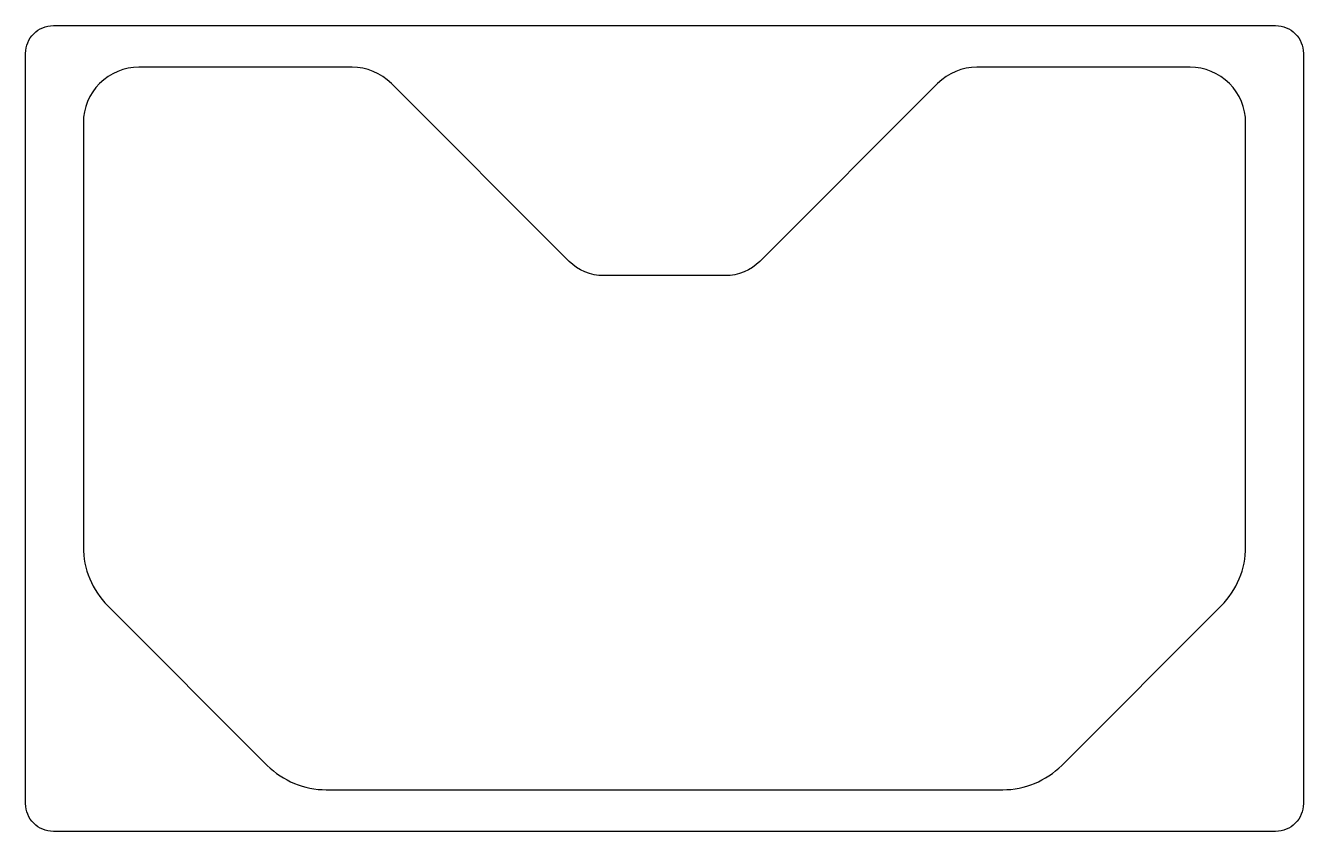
# Model space of a CAD drawing. Header units: millimetres. Extents: x -460 to 460, y 0 to 580.
import ezdxf

# ---------------------------------------------------------------- set-up
doc = ezdxf.new("R2010")
doc.units = ezdxf.units.MM
doc.layers.get('0').update_dxf_attribs({"linetype": 'CONTINUOUS'})

msp = doc.modelspace()

# ---------------------------------------------------------------- linework, layer by layer
for points in [[(-440, 0, -0.414214), (-460, 20), (-460, 560, -0.414214), (-440, 580), (440, 580, -0.414214), (460, 560), (460, 20, -0.414214), (440, 0)], [(68.63, 410.25, -0.198912), (43.88, 400), (-43.88, 400, -0.198912), (-68.63, 410.25), (-196.66, 538.28, 0.198912), (-224.94, 550), (-378.37, 550, 0.414214), (-418.37, 510), (-418.37, 204.85, 0.198912), (-400.8, 162.43), (-285.95, 47.57, 0.198912), (-243.52, 30), (243.52, 30, 0.198912), (285.95, 47.57), (400.8, 162.43, 0.198912), (418.37, 204.85), (418.37, 510, 0.414214), (378.37, 550), (224.94, 550, 0.198912), (196.66, 538.28)]]:
    msp.add_lwpolyline(points, format="xyb", close=True)

doc.saveas('drawing.dxf')
